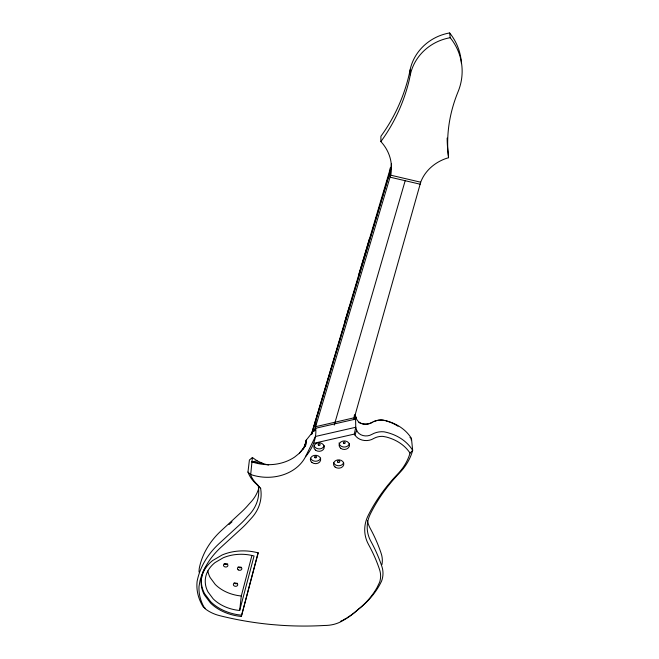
<?xml version="1.0" encoding="UTF-8"?>
<svg xmlns="http://www.w3.org/2000/svg" width="659" height="659" viewBox="0 0 659 659"><rect width="100%" height="100%" fill="white"/><g stroke="black" fill="none" stroke-linecap="round" stroke-linejoin="round"><path stroke-width="0.99" d="M314.236 431.25L390.647 175.17A44.861 40.183 4.1 0 0 380.877 141.586L380.918 136.256A201.399 184.24 37.8 0 0 409.082 74.796L410.104 69.887A46.921 43.519 -21.1 0 1 449.644 32.95A58.396 55.438 -11.4 0 1 461.424 63.626M319.846 405.919L349.039 307.72M315.29 421.241L319.969 405.507M315.801 421.002L315.595 426.702L354.344 417.732L354.303 415.845M311.32 434.602L315.414 420.829M268.666 464.99A31.673 25.948 4.4 0 1 262.719 463.392L251.886 461.827A42.069 34.63 5 0 0 294.672 457.025L299.277 453.326L303.115 449.051L306.081 444.306L306.278 440.08L304.598 446.678L306.278 440.08L315.702 428.235L355.572 419.091L356.008 417.262L354.74 414.536M241.326 616.462L258.237 552.876A43.881 32.859 4.2 0 0 222.116 554.993L212.544 560.62A43.881 32.859 4.2 0 0 204.372 594.871L210.427 602.927A43.881 32.859 4.2 0 0 241.326 616.462L258.097 552.629M239.678 610.489L254.061 555.982A37.588 28.156 4.3 0 0 223.212 557.786L215.032 562.588A37.588 28.156 4.3 0 0 207.98 591.906L213.162 598.833A37.588 28.156 4.3 0 0 239.678 610.489L241.293 596L251.878 555.669M354.814 416.01L356.008 417.262A9.794 8.163 -2.1 0 0 371.305 422.707A16.945 13.963 -3 0 1 383.266 420.137A43.552 35.462 -2.3 0 1 411.471 438.507L412.666 450.352L410.03 453.145L409.676 454.323A65.381 53.684 -0.6 0 1 397.756 473.978A206.16 153.366 -10.5 0 0 368.117 515.618A49.606 38.543 -4.3 0 0 367.467 542.382L368.579 544.614A231.185 168.605 7.7 0 1 379.543 569.516A35.125 26.566 -0.5 0 1 379.666 582.152L377.063 587.54A101.733 77.729 2.6 0 1 360.844 607.227L355.563 611.667A76.806 58.083 1.9 0 1 342.861 620.597L341.049 621.635A28.213 20.948 0.4 0 1 326.79 625.416L324.475 625.473A294.573 248.072 3.2 0 1 280.421 625.251L271.632 624.543A294.169 247.685 3.2 0 1 219.562 615.63A33.37 24.811 4.9 0 1 205.55 609.064L203.837 606.815A64.442 48.132 3.3 0 1 199.018 586.378L200.023 580.67A104.064 77.515 1.5 0 1 221.844 546.492L241.795 528.246A119.996 94.929 11.2 0 0 247.471 522.529L251.285 518.328A54.03 42.563 7.5 0 0 261.022 491.606L260.676 488.566L256.829 484.472A35.924 29.029 3.5 0 1 247.957 472.042L249.415 459.982L252.389 457.544L257.224 460.88L262.719 463.392M410.104 69.887L410.31 74.862L409.288 79.805A203.104 185.484 37 0 1 380.877 141.586M410.03 453.145L409.066 451.703A41.723 33.683 -2.3 0 0 386.347 437.041L382.797 436.365A14.564 11.895 -3 0 0 374.328 438.169L371.635 439.537A12.752 10.536 -2 0 1 354.921 435.006L354.295 434.092L355.761 427.271L355.572 419.091L354.731 415.442M247.957 472.042L250.404 474.422A42.794 34.976 4.9 0 0 305.512 456.728C312.259 448.697 316.79 438.927 315.702 428.235L315.117 430.187M353.792 419.668L420.697 182.205A40.94 35.644 -10.4 0 1 448.557 157.707A159.116 134.65 -26.3 0 1 458.071 91.741A58.906 55.76 -10.8 0 0 450.212 37.72L449.644 32.95M311.839 434.297L390.606 169.676A44.491 40.001 4.1 0 0 391.355 163.86M334.237 425.113L405.186 180.706M344.978 321.048L363.702 258.394M389.494 171.291L363.85 257.908M358.57 275.305L369.361 238.97M311.633 433.811L389.683 172.971L389.428 170.665L390.383 167.691L390.647 175.17L420.697 182.205M354.921 435.006L356.659 430.278L355.761 427.271L315.422 436.48L305.512 456.728M306.007 442.642L303.115 449.051L304.689 446.744M299.277 453.326L305.735 445.204M229.035 524.548L232.009 521.788M372.59 422.295L370.893 423.127A12.463 10.396 -2.1 0 1 358.768 422.51M313.824 443.301L354.295 434.092M251.886 461.827L257.224 460.88M385.276 420.664L381.808 419.997A14.226 11.738 -3.1 0 0 373.529 421.776M420.17 184.215L390.136 177.189L389.683 172.971M409.947 437.535L411.471 438.507A66.724 55.241 -0.6 0 1 411.084 439.858M224.217 563.667L224.595 564.005A2.216 1.672 5.4 0 0 226.77 564.401L227.281 564.219A2.216 1.672 5.4 0 0 227.709 563.947M260.676 488.566L257.521 484.694A33.354 26.904 3.5 0 1 250.642 475.048L252.389 457.544L252.628 458.162M448.557 157.707L448.046 152.287A157.806 133.917 -26.7 0 1 447.156 138.06M354.353 415.532L354.435 419.355M410.31 74.862A47.316 43.782 -20.4 0 1 450.212 37.72M324.187 445.657A5.198 4.259 1.3 0 1 319.302 448.903A5.198 4.259 1.3 0 1 314.162 445.855M320.628 458.046A5.165 4.201 1.5 0 1 315.776 461.242A5.165 4.201 1.5 0 1 310.669 458.244M346.906 617.845A79.006 59.854 1.9 0 0 358.43 609.204A103.965 79.566 2.6 0 0 381.561 581.114A37.505 28.411 -0.5 0 0 381.866 566.419A232.891 170.179 7.7 0 0 370.86 541.286A46.888 36.484 -4.3 0 1 370.449 513.789A202.972 151.224 -10.5 0 1 399.675 472.783A67.828 55.776 -0.6 0 0 412.666 450.352A44.26 35.784 -2.3 0 0 383.999 431.81A17.225 14.094 -3 0 0 371.841 434.405A9.959 8.246 -2 0 1 356.659 430.278M345.629 618.603A79.006 59.854 1.9 0 1 344.336 619.336A30.594 22.752 0.4 0 1 343.092 620.061M381.94 564.615A36.937 28.213 -0.5 0 0 381.223 553.618A229.406 169.058 7.8 0 0 370.374 528.666A46.163 36.196 -4.3 0 1 367.392 520.602M258.344 486.655A51.229 40.413 7.5 0 1 249.415 514.572L247.339 516.813A117.047 92.73 11.3 0 1 240.082 524.358L220.221 542.579A106.223 79.269 1.5 0 0 197.115 581.378A66.74 49.936 3.3 0 0 203.112 606.733A35.759 26.632 4.9 0 0 205.402 608.479M199.026 572.037A65.743 49.598 3.4 0 1 199.249 568.453A104.649 78.742 1.5 0 1 222.05 529.935L241.622 511.862A115.144 91.881 11.5 0 0 248.773 504.374L250.815 502.15A50.413 40.067 7.7 0 0 258.485 489.192M342.449 620.407A30.594 22.752 0.4 0 1 340.464 621.371M343.66 462.577A5.148 4.176 -0.1 0 1 338.792 465.756A5.148 4.176 -0.1 0 1 333.734 462.766M349.344 443.787A5.206 4.267 -0.4 0 1 343.718 447.016A5.206 4.267 -0.4 0 1 339.088 442.889M241.293 596A36.962 27.942 4.4 0 1 215.229 584.426L210.139 577.548A36.962 27.942 4.4 0 1 207.816 570.883M241.466 615.176A43.815 32.835 4.2 0 1 210.616 601.651L204.562 593.602A43.815 32.835 4.2 0 1 201.786 576.485M202 575.488A43.815 32.835 4.2 0 1 205.789 566.831M241.614 567.259A2.208 1.672 4.7 0 1 238.13 566.979M237.479 583.231A2.175 1.623 4.7 0 1 237.059 583.503L236.556 583.676A2.175 1.623 4.7 0 1 234.052 582.96M386.199 420.92A40.784 33.255 -2.3 0 1 398.044 426.249M224.958 563.709L224.439 563.89A2.216 1.68 5.3 0 0 223.871 566.205L224.258 566.542A2.216 1.68 5.3 0 0 226.432 566.938L226.943 566.756A2.216 1.68 5.3 0 0 227.52 564.442L227.133 564.104A2.216 1.68 5.3 0 0 224.958 563.709M234.818 583.108L234.316 583.281A2.175 1.631 4.7 0 0 233.591 585.332A2.175 1.631 4.7 0 0 236.251 586.238L236.754 586.065A2.175 1.631 4.7 0 0 237.479 584.006A2.175 1.631 4.7 0 0 234.818 583.108M315.488 450.138A5.214 4.267 1.3 0 0 324.137 448.071A5.214 4.267 1.3 0 0 317.556 442.955A5.214 4.267 1.3 0 0 315.488 450.138M318.454 445.245A0.997 0.816 1.3 0 0 320.101 444.85A0.997 0.816 1.3 0 0 318.841 443.878A0.997 0.816 1.3 0 0 318.454 445.245M311.979 462.511A5.181 4.209 1.4 0 0 320.562 460.476A5.181 4.209 1.4 0 0 314.022 455.435A5.181 4.209 1.4 0 0 311.979 462.511M343.644 443.342A0.931 0.766 -0.4 0 0 345.201 442.963A0.931 0.766 -0.4 0 0 344.031 442.049A0.931 0.766 -0.4 0 0 343.644 443.342M340.687 448.268A5.223 4.275 -0.4 0 0 349.377 446.192A5.223 4.275 -0.4 0 0 342.861 441.069A5.223 4.275 -0.4 0 0 340.687 448.268M335.093 467.042A5.165 4.185 -0.1 0 0 343.677 465.015A5.165 4.185 -0.1 0 0 337.227 459.998A5.165 4.185 -0.1 0 0 335.093 467.042M314.911 457.651A1.005 0.816 1.5 0 0 316.584 457.247A1.005 0.816 1.5 0 0 315.307 456.267A1.005 0.816 1.5 0 0 314.911 457.651M337.886 462.256A1.129 0.914 -0.1 0 0 339.764 461.811A1.129 0.914 -0.1 0 0 338.347 460.707A1.129 0.914 -0.1 0 0 337.886 462.256M238.204 569.854A2.216 1.672 4.7 0 0 241.828 569.03A2.216 1.672 4.7 0 0 238.937 567.028A2.216 1.672 4.7 0 0 238.204 569.854"/></g></svg>
